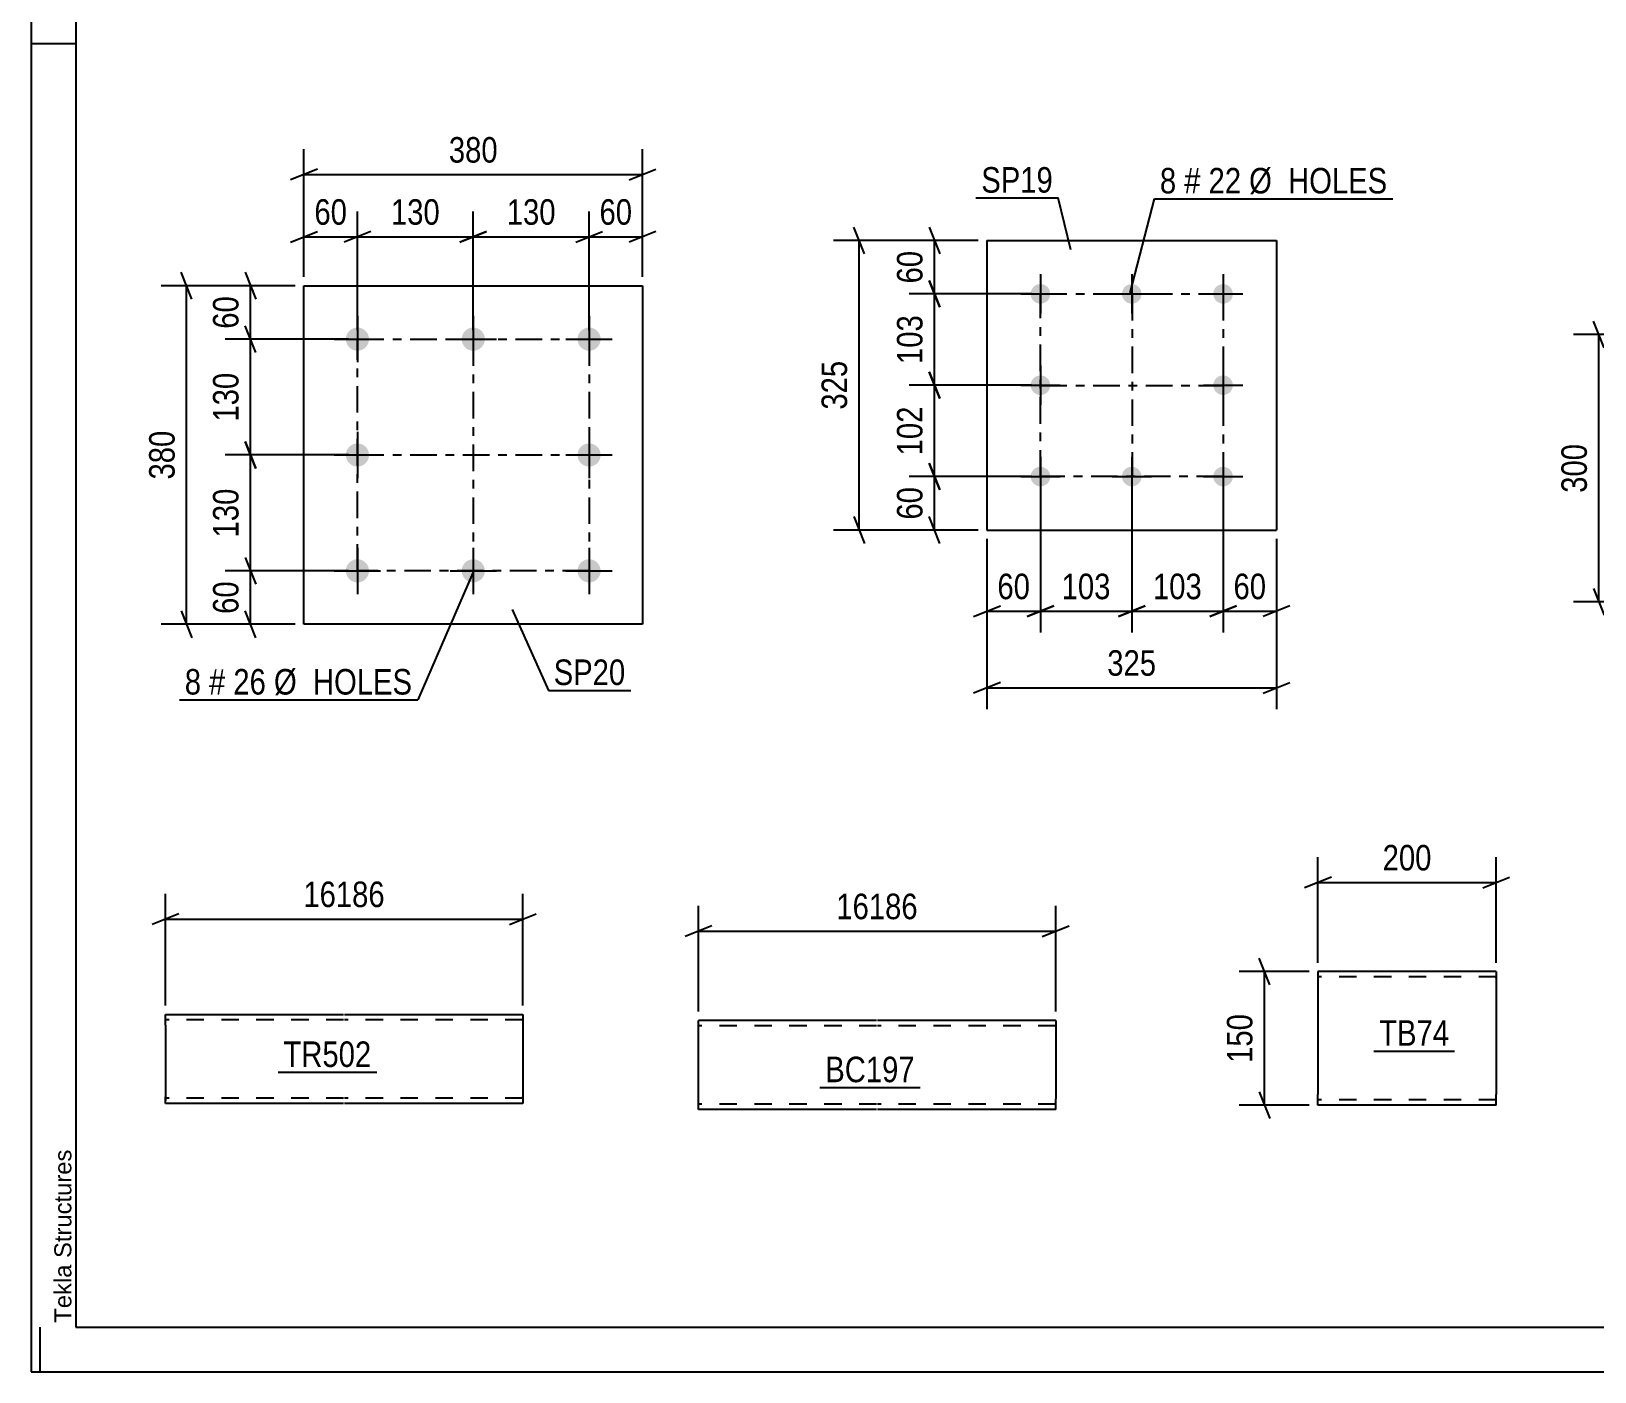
# Model space of a CAD drawing. Header units: millimetres. Extents: x 0 to 841, y 0 to 594.
# Drawn here: x 0 to 175.5, y 0 to 150.4 of the extents above; entities that cross this region are included whole.
import ezdxf

# ---------------------------------------------------------------- set-up
doc = ezdxf.new("R2010")
doc.units = ezdxf.units.MM
doc.linetypes.add('DXK_LINE_DOT2', pattern=[3.9198, 1.9599, -1.9599])
doc.linetypes.add('DXK_LINE_DOT3', pattern=[5.9187, 2.979, -0.9799, 0.9799, -0.9799])
doc.styles.add('Arial', font='ARIAL.TTF', dxfattribs={"height": 0.2})
doc.styles.add('Arial Narrow', font='ARIALN.TTF', dxfattribs={"height": 0.2})

# ---------------------------------------------------------------- blocks, each defined once
blk = doc.blocks.new('Unknown-318893340-1135')
at = {"color": 5, "linetype": 'Continuous'}
for p, q in [((0, 594), (0, 0)), ((5, 589), (5, 5)), ((5, 149), (0, 149)), ((1, 0), (1, 5)), ((5, 5), (836, 5)), ((0, 0), (841, 0))]:
    blk.add_line(p, q, dxfattribs=at)
at = {"color": 174, "linetype": 'Continuous', "style": 'Arial'}
blk.add_text('Tekla Structures', height=1.9102, rotation=90, dxfattribs=at).set_placement((4.5, 5.5))
blk = doc.blocks.new('Bolt-318893340-6204 - 6170')
at = {"linetype": 'Continuous'}
for points in [[(113.27, 122.05, -1), (113.27, 119.85, -1)], [(123.52, 122.05, -1), (123.52, 119.85, -1)], [(133.77, 122.05, -1), (133.77, 119.85, -1)], [(113.27, 111.8, -1), (113.27, 109.6, -1)], [(133.77, 111.8, -1), (133.77, 109.6, -1)], [(113.27, 101.55, -1), (113.27, 99.35, -1)], [(123.52, 101.55, -1), (123.52, 99.35, -1)], [(133.77, 101.55, -1), (133.77, 99.35, -1)]]:
    blk.add_hatch(color=1, dxfattribs=at).paths.add_polyline_path(points)
at = {"color": 1, "linetype": 'Continuous'}
for p, q in [((113.27, 123.15), (113.27, 118.75)), ((123.52, 123.15), (123.52, 118.75)), ((133.77, 123.15), (133.77, 118.75)), ((111.07, 120.95), (115.47, 120.95)), ((121.32, 120.95), (125.72, 120.95)), ((131.57, 120.95), (135.97, 120.95)), ((113.27, 112.9), (113.27, 108.5)), ((133.77, 112.9), (133.77, 108.5)), ((111.07, 110.7), (115.47, 110.7)), ((131.57, 110.7), (135.97, 110.7)), ((113.27, 102.65), (113.27, 98.25)), ((123.52, 102.65), (123.52, 98.25)), ((133.77, 102.65), (133.77, 98.25)), ((111.07, 100.45), (115.47, 100.45)), ((121.32, 100.45), (125.72, 100.45)), ((131.57, 100.45), (135.97, 100.45))]:
    blk.add_line(p, q, dxfattribs=at)
blk = doc.blocks.new('Part-318893340-6209 - 6170')
at = {"color": 2, "linetype": 'Continuous'}
for p, q in [((107.27, 126.95), (107.27, 94.45)), ((107.27, 126.95), (139.77, 126.95)), ((139.77, 126.95), (139.77, 94.45)), ((107.27, 94.45), (139.77, 94.45))]:
    blk.add_line(p, q, dxfattribs=at)
blk = doc.blocks.new('Part-318893340-6347 - 6343')
at = {"color": 2, "linetype": 'Continuous'}
for p, q in [((164.42, 44.9), (144.42, 44.9)), ((144.42, 44.9), (144.42, 31.1)), ((164.42, 44.9), (164.42, 31.1)), ((144.42, 30.64), (144.42, 31.1)), ((144.42, 30.25), (144.42, 30.64)), ((144.42, 29.99), (144.42, 30.25)), ((144.42, 29.9), (144.42, 29.99)), ((164.42, 29.9), (144.42, 29.9)), ((164.42, 29.9), (164.42, 31.1))]:
    blk.add_line(p, q, dxfattribs=at)
at = {"color": 7, "linetype": 'DXK_LINE_DOT2'}
for p, q in [((144.42, 44.81), (144.42, 43.7)), ((164.42, 44.3), (144.42, 44.3)), ((164.42, 44.25), (164.42, 44.3)), ((164.42, 44.3), (164.42, 44.25)), ((164.42, 44.16), (164.42, 44.25)), ((164.42, 44.25), (164.42, 44.16)), ((144.42, 30.64), (144.42, 30.87)), ((144.42, 30.5), (144.42, 30.54)), ((164.42, 30.5), (144.42, 30.5)), ((144.42, 29.9), (144.42, 29.9)), ((164.42, 30.5), (164.42, 30.54))]:
    blk.add_line(p, q, dxfattribs=at)
blk = doc.blocks.new('Part-318893340-6382 - 6376')
at = {"color": 2, "linetype": 'Continuous'}
for p, q in [((30.61, 83.87), (30.61, 121.87)), ((30.61, 121.87), (68.61, 121.87)), ((68.61, 121.87), (68.61, 83.87)), ((68.61, 83.87), (30.61, 83.87))]:
    blk.add_line(p, q, dxfattribs=at)
blk = doc.blocks.new('Bolt-318893340-6415 - 6376')
at = {"linetype": 'Continuous'}
for points in [[(36.61, 117.17, -1), (36.61, 114.57, -1)], [(49.61, 117.17, -1), (49.61, 114.57, -1)], [(62.61, 117.17, -1), (62.61, 114.57, -1)], [(36.61, 104.17, -1), (36.61, 101.57, -1)], [(62.61, 104.17, -1), (62.61, 101.57, -1)], [(36.61, 91.17, -1), (36.61, 88.57, -1)], [(49.61, 91.17, -1), (49.61, 88.57, -1)], [(62.61, 91.17, -1), (62.61, 88.57, -1)]]:
    blk.add_hatch(color=1, dxfattribs=at).paths.add_polyline_path(points)
at = {"color": 1, "linetype": 'Continuous'}
for p, q in [((36.61, 118.47), (36.61, 113.27)), ((49.61, 118.47), (49.61, 113.27)), ((62.61, 118.47), (62.61, 113.27)), ((34.01, 115.87), (39.21, 115.87)), ((47.01, 115.87), (52.21, 115.87)), ((60.01, 115.87), (65.21, 115.87)), ((36.61, 105.47), (36.61, 100.27)), ((62.61, 105.47), (62.61, 100.27)), ((34.01, 102.87), (39.21, 102.87)), ((60.01, 102.87), (65.21, 102.87)), ((36.61, 92.47), (36.61, 87.27)), ((49.61, 92.47), (49.61, 87.27)), ((62.61, 92.47), (62.61, 87.27)), ((34.01, 89.87), (39.21, 89.87)), ((47.01, 89.87), (52.21, 89.87)), ((60.01, 89.87), (65.21, 89.87))]:
    blk.add_line(p, q, dxfattribs=at)
blk = doc.blocks.new('Part-318893340-6639 - 6635')
at = {"color": 2, "linetype": 'Continuous'}
for p, q in [((94.88, 39.43), (74.88, 39.43)), ((74.88, 29.52), (74.88, 39.43)), ((114.98, 39.43), (94.98, 39.43)), ((114.98, 39.43), (114.98, 30.63)), ((114.98, 29.43), (114.98, 30.63)), ((74.88, 29.43), (74.88, 29.52)), ((94.88, 29.43), (74.88, 29.43)), ((114.98, 29.43), (94.98, 29.43))]:
    blk.add_line(p, q, dxfattribs=at)
at = {"color": 7, "linetype": 'DXK_LINE_DOT2'}
for p, q in [((94.88, 38.83), (74.88, 38.83)), ((114.98, 38.83), (94.98, 38.83)), ((74.88, 30.03), (74.88, 30.08)), ((94.88, 30.03), (74.88, 30.03)), ((114.98, 30.03), (94.98, 30.03)), ((114.98, 30.08), (114.98, 30.4)), ((114.98, 30.03), (114.98, 30.08))]:
    blk.add_line(p, q, dxfattribs=at)
blk = doc.blocks.new('Part-318893340-2161 - 2157')
at = {"color": 2, "linetype": 'Continuous'}
for p, q in [((15.06, 38.89), (15.06, 40.09)), ((15.06, 40.09), (35.06, 40.09)), ((15.06, 38.89), (15.06, 30.83)), ((35.16, 40.09), (55.16, 40.09)), ((55.16, 40.09), (55.16, 40)), ((55.16, 40), (55.16, 38.89)), ((55.16, 38.89), (55.16, 30.09)), ((15.06, 30.18), (15.06, 30.83)), ((15.06, 30.09), (15.06, 30.18)), ((35.06, 30.09), (15.06, 30.09)), ((55.16, 30.09), (35.16, 30.09))]:
    blk.add_line(p, q, dxfattribs=at)
at = {"color": 7, "linetype": 'DXK_LINE_DOT2'}
for p, q in [((35.06, 39.49), (15.06, 39.49)), ((55.16, 39.49), (35.16, 39.49)), ((55.16, 39.74), (55.16, 38.89)), ((15.06, 30.83), (15.06, 30.44)), ((15.06, 30.69), (15.06, 30.73)), ((35.06, 30.69), (15.06, 30.69)), ((55.16, 30.69), (35.16, 30.69)), ((55.16, 30.73), (55.16, 30.83)), ((55.16, 30.69), (55.16, 30.73)), ((55.16, 30.69), (55.16, 30.73))]:
    blk.add_line(p, q, dxfattribs=at)
blk = doc.blocks.new('Rectangle-318893340-6296 - 6170')
at = {"color": 1, "linetype": 'DXK_LINE_DOT3'}
blk.add_lwpolyline([(113.27, 120.95), (133.77, 120.95), (133.77, 100.45), (113.27, 100.45), (113.27, 120.95)], close=True, dxfattribs=at)
blk = doc.blocks.new('Rectangle-318893340-6502 - 6376')
at = {"color": 1, "linetype": 'DXK_LINE_DOT3'}
blk.add_lwpolyline([(36.61, 115.87), (62.61, 115.87), (62.61, 89.87), (36.61, 89.87), (36.61, 115.87)], close=True, dxfattribs=at)
blk = doc.blocks.new('Line-318893340-6282 - 6170')
at = {"color": 1, "linetype": 'DXK_LINE_DOT3'}
blk.add_line((123.57, 120.95), (123.57, 100.45), dxfattribs=at)
blk = doc.blocks.new('Line-318893340-6488 - 6376')
at = {"color": 1, "linetype": 'DXK_LINE_DOT3'}
blk.add_line((49.61, 115.87), (49.61, 89.87), dxfattribs=at)
blk = doc.blocks.new('Line-318893340-6289 - 6170')
at = {"color": 1, "linetype": 'DXK_LINE_DOT3'}
blk.add_line((113.27, 110.65), (133.77, 110.65), dxfattribs=at)
blk = doc.blocks.new('Line-318893340-6495 - 6376')
at = {"color": 1, "linetype": 'DXK_LINE_DOT3'}
blk.add_line((36.61, 102.87), (62.61, 102.87), dxfattribs=at)
blk = doc.blocks.new('StraightDimension-318893340-6232 - 6170')
at = {"color": 7, "linetype": 'Continuous'}
for p, q in [((133.77, 99.45), (133.77, 82.94)), ((139.77, 93.45), (139.77, 82.94)), ((132.27, 84.74), (135.27, 85.94)), ((133.77, 85.34), (139.77, 85.34)), ((141.27, 85.94), (138.27, 84.74))]:
    blk.add_line(p, q, dxfattribs=at)
at = {"color": 0}
blk.add_wipeout([(139.2, 86.09), (139.2, 90.29), (134.34, 90.29), (134.34, 86.09)], dxfattribs=at)
at = {"color": 3, "style": 'Arial Narrow'}
blk.add_text('60', height=2.863, dxfattribs=at).set_placement((134.94, 86.69))
blk = doc.blocks.new('StraightDimension-318893340-6268 - 6170')
at = {"color": 7, "linetype": 'Continuous'}
for p, q in [((100.78, 128.45), (101.98, 125.45)), ((106.27, 126.95), (98.53, 126.95)), ((101.38, 120.95), (101.38, 126.95)), ((101.98, 119.45), (100.78, 122.45)), ((112.27, 120.95), (98.53, 120.95))]:
    blk.add_line(p, q, dxfattribs=at)
at = {"color": 0}
blk.add_wipeout([(100.63, 126.38), (96.43, 126.38), (96.43, 121.52), (100.63, 121.52)], dxfattribs=at)
at = {"color": 3, "style": 'Arial Narrow'}
blk.add_text('60', height=2.863, rotation=90.0002, dxfattribs=at).set_placement((100.03, 122.12))
blk = doc.blocks.new('StraightDimension-318893340-6211 - 6170')
at = {"color": 7, "linetype": 'Continuous'}
for p, q in [((93.51, 125.45), (92.31, 128.45)), ((106.27, 126.95), (90.06, 126.95)), ((92.91, 94.45), (92.91, 126.95)), ((92.31, 95.95), (93.51, 92.95)), ((106.27, 94.45), (90.06, 94.45))]:
    blk.add_line(p, q, dxfattribs=at)
at = {"color": 0}
blk.add_wipeout([(92.16, 114.04), (87.96, 114.04), (87.96, 107.36), (92.16, 107.36)], dxfattribs=at)
at = {"color": 3, "style": 'Arial Narrow'}
blk.add_text('325', height=2.863, rotation=90.0002, dxfattribs=at).set_placement((91.56, 107.96))
blk = doc.blocks.new('StraightDimension-318893340-6222 - 6170')
at = {"color": 7, "linetype": 'Continuous'}
for p, q in [((113.27, 99.45), (113.27, 82.94)), ((107.27, 93.45), (107.27, 82.94)), ((105.77, 84.74), (108.77, 85.94)), ((107.27, 85.34), (113.27, 85.34)), ((114.77, 85.94), (111.77, 84.74))]:
    blk.add_line(p, q, dxfattribs=at)
at = {"color": 0}
blk.add_wipeout([(112.7, 86.09), (112.7, 90.29), (107.84, 90.29), (107.84, 86.09)], dxfattribs=at)
at = {"color": 3, "style": 'Arial Narrow'}
blk.add_text('60', height=2.863, dxfattribs=at).set_placement((108.44, 86.69))
blk = doc.blocks.new('StraightDimension-318893340-6247 - 6170')
at = {"color": 7, "linetype": 'Continuous'}
for p, q in [((107.27, 93.45), (107.27, 74.35)), ((139.77, 93.45), (139.77, 74.35)), ((108.77, 77.35), (105.77, 76.15)), ((138.27, 76.15), (141.27, 77.35)), ((107.27, 76.75), (139.77, 76.75))]:
    blk.add_line(p, q, dxfattribs=at)
at = {"color": 0}
blk.add_wipeout([(126.86, 77.5), (126.86, 81.7), (120.17, 81.7), (120.17, 77.5)], dxfattribs=at)
at = {"color": 3, "style": 'Arial Narrow'}
blk.add_text('325', height=2.863, dxfattribs=at).set_placement((120.77, 78.1))
blk = doc.blocks.new('StraightDimension-318893340-6258 - 6170')
at = {"color": 7, "linetype": 'Continuous'}
for p, q in [((100.78, 101.95), (101.98, 98.95)), ((112.27, 100.45), (98.53, 100.45)), ((101.38, 94.45), (101.38, 100.45)), ((101.98, 92.95), (100.78, 95.95)), ((106.27, 94.45), (98.53, 94.45))]:
    blk.add_line(p, q, dxfattribs=at)
at = {"color": 0}
blk.add_wipeout([(100.63, 99.88), (96.43, 99.88), (96.43, 95.02), (100.63, 95.02)], dxfattribs=at)
at = {"color": 3, "style": 'Arial Narrow'}
blk.add_text('60', height=2.863, rotation=90.0002, dxfattribs=at).set_placement((100.03, 95.62))
blk = doc.blocks.new('StraightDimension-318893340-12116 - 6170')
at = {"color": 7, "linetype": 'Continuous'}
for p, q in [((113.27, 99.45), (113.27, 82.94)), ((123.52, 99.45), (123.52, 82.94)), ((111.77, 84.74), (114.77, 85.94)), ((113.27, 85.34), (123.52, 85.34)), ((125.02, 85.94), (122.02, 84.74))]:
    blk.add_line(p, q, dxfattribs=at)
at = {"color": 0}
blk.add_wipeout([(121.73, 86.09), (121.73, 90.29), (115.05, 90.29), (115.05, 86.09)], dxfattribs=at)
at = {"color": 3, "style": 'Arial Narrow'}
blk.add_text('103', height=2.863, dxfattribs=at).set_placement((115.65, 86.69))
blk = doc.blocks.new('StraightDimension-318893340-12118 - 6170')
at = {"color": 7, "linetype": 'Continuous'}
for p, q in [((123.52, 99.45), (123.52, 82.94)), ((133.77, 99.45), (133.77, 82.94)), ((122.02, 84.74), (125.02, 85.94)), ((123.52, 85.34), (133.77, 85.34)), ((135.27, 85.94), (132.27, 84.74))]:
    blk.add_line(p, q, dxfattribs=at)
at = {"color": 0}
blk.add_wipeout([(131.98, 86.09), (131.98, 90.29), (125.3, 90.29), (125.3, 86.09)], dxfattribs=at)
at = {"color": 3, "style": 'Arial Narrow'}
blk.add_text('103', height=2.863, dxfattribs=at).set_placement((125.9, 86.69))
blk = doc.blocks.new('StraightDimension-318893340-12138 - 6170')
at = {"color": 7, "linetype": 'Continuous'}
for p, q in [((112.27, 110.7), (98.53, 110.7)), ((100.78, 112.2), (101.98, 109.2)), ((101.38, 100.45), (101.38, 110.7)), ((101.98, 98.95), (100.78, 101.95)), ((112.27, 100.45), (98.53, 100.45))]:
    blk.add_line(p, q, dxfattribs=at)
at = {"color": 0}
blk.add_wipeout([(100.63, 108.92), (96.43, 108.92), (96.43, 102.23), (100.63, 102.23)], dxfattribs=at)
at = {"color": 3, "style": 'Arial Narrow'}
blk.add_text('102', height=2.863, rotation=90.0002, dxfattribs=at).set_placement((100.03, 102.83))
blk = doc.blocks.new('StraightDimension-318893340-12140 - 6170')
at = {"color": 7, "linetype": 'Continuous'}
for p, q in [((100.78, 122.45), (101.98, 119.45)), ((112.27, 120.95), (98.53, 120.95)), ((101.38, 110.7), (101.38, 120.95)), ((112.27, 110.7), (98.53, 110.7)), ((101.98, 109.2), (100.78, 112.2))]:
    blk.add_line(p, q, dxfattribs=at)
at = {"color": 0}
blk.add_wipeout([(100.63, 119.17), (96.43, 119.17), (96.43, 112.48), (100.63, 112.48)], dxfattribs=at)
at = {"color": 3, "style": 'Arial Narrow'}
blk.add_text('103', height=2.863, rotation=90.0002, dxfattribs=at).set_placement((100.03, 113.08))
blk = doc.blocks.new('StraightDimension-318893340-6361 - 6343')
at = {"color": 7, "linetype": 'Continuous'}
for p, q in [((139.01, 43.4), (137.81, 46.4)), ((143.42, 44.9), (135.56, 44.9)), ((138.41, 29.9), (138.41, 44.9)), ((143.42, 29.9), (135.56, 29.9)), ((137.81, 31.4), (139.01, 28.4))]:
    blk.add_line(p, q, dxfattribs=at)
at = {"color": 0}
blk.add_wipeout([(137.66, 40.74), (133.46, 40.74), (133.46, 34.06), (137.66, 34.06)], dxfattribs=at)
at = {"color": 3, "style": 'Arial Narrow'}
blk.add_text('150', height=2.863, rotation=90.0002, dxfattribs=at).set_placement((137.06, 34.66))
blk = doc.blocks.new('StraightDimension-318893340-6350 - 6343')
at = {"color": 7, "linetype": 'Continuous'}
for p, q in [((144.42, 45.9), (144.42, 57.75)), ((164.42, 45.9), (164.42, 57.75)), ((145.92, 55.5), (142.92, 54.3)), ((144.42, 54.9), (164.42, 54.9)), ((162.92, 54.3), (165.92, 55.5))]:
    blk.add_line(p, q, dxfattribs=at)
at = {"color": 0}
blk.add_wipeout([(157.76, 55.65), (157.76, 59.85), (151.08, 59.85), (151.08, 55.65)], dxfattribs=at)
at = {"color": 3, "style": 'Arial Narrow'}
blk.add_text('200', height=2.863, dxfattribs=at).set_placement((151.68, 56.25))
blk = doc.blocks.new('StraightDimension-318893340-6417 - 6376')
at = {"color": 7, "linetype": 'Continuous'}
for p, q in [((24.01, 123.37), (25.21, 120.37)), ((29.61, 121.87), (21.76, 121.87)), ((24.61, 115.87), (24.61, 121.87)), ((35.61, 115.87), (21.76, 115.87)), ((25.21, 114.37), (24.01, 117.37))]:
    blk.add_line(p, q, dxfattribs=at)
at = {"color": 0}
blk.add_wipeout([(23.86, 121.29), (19.66, 121.29), (19.66, 116.44), (23.86, 116.44)], dxfattribs=at)
at = {"color": 3, "style": 'Arial Narrow'}
blk.add_text('60', height=2.863, rotation=90.0002, dxfattribs=at).set_placement((23.26, 117.04))
blk = doc.blocks.new('StraightDimension-318893340-6453 - 6376')
at = {"color": 7, "linetype": 'Continuous'}
for p, q in [((62.61, 116.87), (62.61, 130.21)), ((68.61, 122.87), (68.61, 130.21)), ((61.11, 126.76), (64.11, 127.96)), ((62.61, 127.36), (68.61, 127.36)), ((70.11, 127.96), (67.11, 126.76))]:
    blk.add_line(p, q, dxfattribs=at)
at = {"color": 0}
blk.add_wipeout([(68.04, 128.11), (68.04, 132.31), (63.18, 132.31), (63.18, 128.11)], dxfattribs=at)
at = {"color": 3, "style": 'Arial Narrow'}
blk.add_text('60', height=2.863, dxfattribs=at).set_placement((63.78, 128.71))
blk = doc.blocks.new('StraightDimension-318893340-6427 - 6376')
at = {"color": 7, "linetype": 'Continuous'}
for p, q in [((24.01, 91.37), (25.21, 88.37)), ((35.61, 89.87), (21.76, 89.87)), ((24.61, 83.87), (24.61, 89.87)), ((25.21, 82.37), (24.01, 85.37)), ((29.61, 83.87), (21.76, 83.87))]:
    blk.add_line(p, q, dxfattribs=at)
at = {"color": 0}
blk.add_wipeout([(23.86, 89.29), (19.66, 89.29), (19.66, 84.44), (23.86, 84.44)], dxfattribs=at)
at = {"color": 3, "style": 'Arial Narrow'}
blk.add_text('60', height=2.863, rotation=90.0002, dxfattribs=at).set_placement((23.26, 85.04))
blk = doc.blocks.new('StraightDimension-318893340-6442 - 6376')
at = {"color": 7, "linetype": 'Continuous'}
for p, q in [((18.04, 120.37), (16.84, 123.37)), ((29.61, 121.87), (14.59, 121.87)), ((17.44, 83.87), (17.44, 121.87)), ((16.84, 85.37), (18.04, 82.37)), ((29.61, 83.87), (14.59, 83.87))]:
    blk.add_line(p, q, dxfattribs=at)
at = {"color": 0}
blk.add_wipeout([(16.69, 106.21), (12.49, 106.21), (12.49, 99.52), (16.69, 99.52)], dxfattribs=at)
at = {"color": 3, "style": 'Arial Narrow'}
blk.add_text('380', height=2.863, rotation=90.0002, dxfattribs=at).set_placement((16.09, 100.12))
blk = doc.blocks.new('StraightDimension-318893340-6463 - 6376')
at = {"color": 7, "linetype": 'Continuous'}
for p, q in [((30.61, 122.87), (30.61, 130.21)), ((36.61, 116.87), (36.61, 130.21)), ((29.11, 126.76), (32.11, 127.96)), ((30.61, 127.36), (36.61, 127.36)), ((38.11, 127.96), (35.11, 126.76))]:
    blk.add_line(p, q, dxfattribs=at)
at = {"color": 0}
blk.add_wipeout([(36.04, 128.11), (36.04, 132.31), (31.18, 132.31), (31.18, 128.11)], dxfattribs=at)
at = {"color": 3, "style": 'Arial Narrow'}
blk.add_text('60', height=2.863, dxfattribs=at).set_placement((31.78, 128.71))
blk = doc.blocks.new('StraightDimension-318893340-6478 - 6376')
at = {"color": 7, "linetype": 'Continuous'}
for p, q in [((30.61, 122.87), (30.61, 137.18)), ((68.61, 122.87), (68.61, 137.18)), ((32.11, 134.93), (29.11, 133.73)), ((30.61, 134.33), (68.61, 134.33)), ((67.11, 133.73), (70.11, 134.93))]:
    blk.add_line(p, q, dxfattribs=at)
at = {"color": 0}
blk.add_wipeout([(52.95, 135.08), (52.95, 139.28), (46.27, 139.28), (46.27, 135.08)], dxfattribs=at)
at = {"color": 3, "style": 'Arial Narrow'}
blk.add_text('380', height=2.863, dxfattribs=at).set_placement((46.87, 135.68))
blk = doc.blocks.new('StraightDimension-318893340-12066 - 6376')
at = {"color": 7, "linetype": 'Continuous'}
for p, q in [((25.21, 101.37), (24.01, 104.37)), ((35.61, 102.87), (21.76, 102.87)), ((24.61, 89.87), (24.61, 102.87)), ((24.01, 91.37), (25.21, 88.37)), ((35.61, 89.87), (21.76, 89.87))]:
    blk.add_line(p, q, dxfattribs=at)
at = {"color": 0}
blk.add_wipeout([(23.86, 99.71), (19.66, 99.71), (19.66, 93.02), (23.86, 93.02)], dxfattribs=at)
at = {"color": 3, "style": 'Arial Narrow'}
blk.add_text('130', height=2.863, rotation=90.0002, dxfattribs=at).set_placement((23.26, 93.62))
blk = doc.blocks.new('StraightDimension-318893340-12068 - 6376')
at = {"color": 7, "linetype": 'Continuous'}
for p, q in [((35.61, 115.87), (21.76, 115.87)), ((25.21, 114.37), (24.01, 117.37)), ((24.61, 102.87), (24.61, 115.87)), ((24.01, 104.37), (25.21, 101.37)), ((35.61, 102.87), (21.76, 102.87))]:
    blk.add_line(p, q, dxfattribs=at)
at = {"color": 0}
blk.add_wipeout([(23.86, 112.71), (19.66, 112.71), (19.66, 106.02), (23.86, 106.02)], dxfattribs=at)
at = {"color": 3, "style": 'Arial Narrow'}
blk.add_text('130', height=2.863, rotation=90.0002, dxfattribs=at).set_placement((23.26, 106.62))
blk = doc.blocks.new('StraightDimension-318893340-12088 - 6376')
at = {"color": 7, "linetype": 'Continuous'}
for p, q in [((36.61, 116.87), (36.61, 130.21)), ((49.61, 116.87), (49.61, 130.21)), ((38.11, 127.96), (35.11, 126.76)), ((36.61, 127.36), (49.61, 127.36)), ((48.11, 126.76), (51.11, 127.96))]:
    blk.add_line(p, q, dxfattribs=at)
at = {"color": 0}
blk.add_wipeout([(46.45, 128.11), (46.45, 132.31), (39.77, 132.31), (39.77, 128.11)], dxfattribs=at)
at = {"color": 3, "style": 'Arial Narrow'}
blk.add_text('130', height=2.863, dxfattribs=at).set_placement((40.37, 128.71))
blk = doc.blocks.new('StraightDimension-318893340-12090 - 6376')
at = {"color": 7, "linetype": 'Continuous'}
for p, q in [((49.61, 116.87), (49.61, 130.21)), ((62.61, 116.87), (62.61, 130.21)), ((51.11, 127.96), (48.11, 126.76)), ((49.61, 127.36), (62.61, 127.36)), ((61.11, 126.76), (64.11, 127.96))]:
    blk.add_line(p, q, dxfattribs=at)
at = {"color": 0}
blk.add_wipeout([(59.45, 128.11), (59.45, 132.31), (52.77, 132.31), (52.77, 128.11)], dxfattribs=at)
at = {"color": 3, "style": 'Arial Narrow'}
blk.add_text('130', height=2.863, dxfattribs=at).set_placement((53.37, 128.71))
blk = doc.blocks.new('StraightDimension-318893340-6644 - 6635')
at = {"color": 7, "linetype": 'Continuous'}
for p, q in [((74.88, 40.43), (74.88, 52.28)), ((114.98, 40.43), (114.98, 52.28)), ((76.38, 50.03), (73.38, 48.83)), ((74.88, 49.43), (114.98, 49.43)), ((113.48, 48.83), (116.48, 50.03))]:
    blk.add_line(p, q, dxfattribs=at)
at = {"color": 0}
blk.add_wipeout([(100.1, 50.18), (100.1, 54.38), (89.76, 54.38), (89.76, 50.18)], dxfattribs=at)
at = {"color": 3, "style": 'Arial Narrow'}
blk.add_text('16186', height=2.863, dxfattribs=at).set_placement((90.36, 50.78))
blk = doc.blocks.new('StraightDimension-318893340-2240 - 2157')
at = {"color": 7, "linetype": 'Continuous'}
for p, q in [((15.06, 41.09), (15.06, 53.64)), ((55.16, 41.09), (55.16, 53.64)), ((16.56, 51.39), (13.56, 50.19)), ((53.66, 50.19), (56.66, 51.39)), ((15.06, 50.79), (55.16, 50.79))]:
    blk.add_line(p, q, dxfattribs=at)
at = {"color": 0}
blk.add_wipeout([(40.28, 51.54), (40.28, 55.74), (29.94, 55.74), (29.94, 51.54)], dxfattribs=at)
at = {"color": 3, "style": 'Arial Narrow'}
blk.add_text('16186', height=2.863, dxfattribs=at).set_placement((30.54, 52.14))
blk = doc.blocks.new('StraightDimension-318893340-2022 - 1880')
at = {"color": 7, "linetype": 'Continuous'}
for p, q in [((176.55, 114.88), (175.35, 117.88)), ((193.24, 116.38), (173.1, 116.38)), ((175.95, 86.38), (175.95, 116.38)), ((175.35, 87.88), (176.55, 84.88)), ((193.24, 86.38), (173.1, 86.38))]:
    blk.add_line(p, q, dxfattribs=at)
at = {"color": 0}
blk.add_wipeout([(175.2, 104.72), (171, 104.72), (171, 98.03), (175.2, 98.03)], dxfattribs=at)
at = {"color": 3, "style": 'Arial Narrow'}
blk.add_text('300', height=2.863, rotation=90.0002, dxfattribs=at).set_placement((174.6, 98.63))
blk = doc.blocks.new('Mark-318893340-6200 - 6170')
at = {"color": 0}
for points in [[(128.51, 132.22), (128.51, 135.22), (126.68, 135.22), (126.68, 132.22)], [(131.24, 132.22), (131.24, 135.22), (129.41, 135.22), (129.41, 132.22)], [(135.79, 132.22), (135.79, 135.22), (132.14, 135.22), (132.14, 132.22)], [(152.22, 132.22), (152.22, 135.22), (136.69, 135.22), (136.69, 132.22)]]:
    blk.add_wipeout(points, dxfattribs=at)
for points in [[(128.51, 132.22), (128.51, 135.22), (126.68, 135.22), (126.68, 132.22)], [(131.24, 132.22), (131.24, 135.22), (129.41, 135.22), (129.41, 132.22)], [(135.79, 132.22), (135.79, 135.22), (132.14, 135.22), (132.14, 132.22)], [(152.22, 132.22), (152.22, 135.22), (136.69, 135.22), (136.69, 132.22)]]:
    blk.add_wipeout(points, dxfattribs=at)
at = {"color": 7, "linetype": 'Continuous'}
for p, q in [((123.33, 121.07), (126.08, 131.62)), ((126.08, 131.62), (152.82, 131.62))]:
    blk.add_line(p, q, dxfattribs=at)
at = {"color": 3, "style": 'Arial Narrow'}
for s, height, p in [('8', 2.86, (126.68, 132.22)), ('22', 2.863, (132.14, 132.22)), ('Ø  HOLES', 2.863, (136.69, 132.22)), ('#', 2.86, (129.41, 132.22))]:
    blk.add_text(s, height=height, dxfattribs=at).set_placement(p)
blk = doc.blocks.new('Mark-318893340-6205 - 6170')
at = {"color": 0}
blk.add_wipeout([(114.67, 132.31), (114.67, 135.31), (106.63, 135.31), (106.63, 132.31)], dxfattribs=at)
blk.add_wipeout([(114.67, 132.31), (114.67, 135.31), (106.63, 135.31), (106.63, 132.31)], dxfattribs=at)
at = {"color": 30, "linetype": 'Continuous'}
for p in [(106.03, 131.71), (116.67, 125.91)]:
    blk.add_line(p, (115.27, 131.71), dxfattribs=at)
at = {"color": 3, "style": 'Arial Narrow'}
blk.add_text('SP19', height=2.863, dxfattribs=at).set_placement((106.63, 132.31))
blk = doc.blocks.new('Mark-318893340-6345 - 6343')
at = {"color": 0}
blk.add_wipeout([(159.14, 36.58), (159.14, 39.58), (151.29, 39.58), (151.29, 36.58)], dxfattribs=at)
blk.add_wipeout([(159.14, 36.58), (159.14, 39.58), (151.29, 39.58), (151.29, 36.58)], dxfattribs=at)
at = {"color": 30, "linetype": 'Continuous'}
blk.add_line((150.69, 35.98), (159.74, 35.98), dxfattribs=at)
at = {"color": 3, "style": 'Arial Narrow'}
blk.add_text('TB74', height=2.863, dxfattribs=at).set_placement((151.29, 36.58))
blk = doc.blocks.new('Mark-318893340-6378 - 6376')
at = {"color": 0}
blk.add_wipeout([(66.68, 77.06), (66.68, 80.06), (58.64, 80.06), (58.64, 77.06)], dxfattribs=at)
blk.add_wipeout([(66.68, 77.06), (66.68, 80.06), (58.64, 80.06), (58.64, 77.06)], dxfattribs=at)
at = {"color": 30, "linetype": 'Continuous'}
for p, q in [((53.97, 85.53), (58.04, 76.46)), ((58.04, 76.46), (67.28, 76.46))]:
    blk.add_line(p, q, dxfattribs=at)
at = {"color": 3, "style": 'Arial Narrow'}
blk.add_text('SP20', height=2.863, dxfattribs=at).set_placement((58.64, 77.06))
blk = doc.blocks.new('Mark-318893340-6411 - 6376')
at = {"color": 0}
for points in [[(19.05, 75.99), (19.05, 78.99), (17.23, 78.99), (17.23, 75.99)], [(21.78, 75.99), (21.78, 78.99), (19.95, 78.99), (19.95, 75.99)], [(26.34, 75.99), (26.34, 78.99), (22.68, 78.99), (22.68, 75.99)], [(42.77, 75.99), (42.77, 78.99), (27.24, 78.99), (27.24, 75.99)]]:
    blk.add_wipeout(points, dxfattribs=at)
for points in [[(19.05, 75.99), (19.05, 78.99), (17.23, 78.99), (17.23, 75.99)], [(21.78, 75.99), (21.78, 78.99), (19.95, 78.99), (19.95, 75.99)], [(26.34, 75.99), (26.34, 78.99), (22.68, 78.99), (22.68, 75.99)], [(42.77, 75.99), (42.77, 78.99), (27.24, 78.99), (27.24, 75.99)]]:
    blk.add_wipeout(points, dxfattribs=at)
at = {"color": 7, "linetype": 'Continuous'}
for p in [(49.56, 89.64), (16.63, 75.39)]:
    blk.add_line(p, (43.37, 75.39), dxfattribs=at)
at = {"color": 3, "style": 'Arial Narrow'}
for s, height, p in [('Ø  HOLES', 2.863, (27.24, 75.99)), ('8', 2.86, (17.23, 75.99)), ('#', 2.86, (19.95, 75.99)), ('26', 2.863, (22.68, 75.99))]:
    blk.add_text(s, height=height, dxfattribs=at).set_placement(p)
blk = doc.blocks.new('Mark-318893340-6637 - 6635')
at = {"color": 0}
blk.add_wipeout([(99.17, 32.49), (99.17, 35.49), (89.12, 35.49), (89.12, 32.49)], dxfattribs=at)
blk.add_wipeout([(99.17, 32.49), (99.17, 35.49), (89.12, 35.49), (89.12, 32.49)], dxfattribs=at)
at = {"color": 30, "linetype": 'Continuous'}
blk.add_line((88.52, 31.89), (99.77, 31.89), dxfattribs=at)
at = {"color": 3, "style": 'Arial Narrow'}
blk.add_text('BC197', height=2.863, dxfattribs=at).set_placement((89.12, 32.49))
blk = doc.blocks.new('Mark-318893340-2159 - 2157')
at = {"color": 0}
blk.add_wipeout([(38.17, 34.2), (38.17, 37.2), (28.31, 37.2), (28.31, 34.2)], dxfattribs=at)
blk.add_wipeout([(38.17, 34.2), (38.17, 37.2), (28.31, 37.2), (28.31, 34.2)], dxfattribs=at)
at = {"color": 30, "linetype": 'Continuous'}
blk.add_line((27.71, 33.6), (38.77, 33.6), dxfattribs=at)
at = {"color": 3, "style": 'Arial Narrow'}
blk.add_text('TR502', height=2.863, dxfattribs=at).set_placement((28.31, 34.2))

msp = doc.modelspace()

# ---------------------------------------------------------------- block references
for name in ['Unknown-318893340-1135', 'Part-318893340-6209 - 6170', 'Bolt-318893340-6204 - 6170', 'Part-318893340-6382 - 6376', 'Rectangle-318893340-6296 - 6170', 'Line-318893340-6282 - 6170', 'Bolt-318893340-6415 - 6376', 'Rectangle-318893340-6502 - 6376', 'Line-318893340-6488 - 6376', 'Line-318893340-6289 - 6170', 'Line-318893340-6495 - 6376', 'Part-318893340-6347 - 6343', 'Part-318893340-2161 - 2157', 'Part-318893340-6639 - 6635']:
    msp.add_blockref(name, (0, 0))

# ---------------------------------------------------------------- next in the draw order: block references
for name in ['Mark-318893340-6200 - 6170', 'StraightDimension-318893340-6453 - 6376', 'StraightDimension-318893340-6268 - 6170', 'StraightDimension-318893340-6417 - 6376', 'StraightDimension-318893340-2022 - 1880', 'StraightDimension-318893340-6232 - 6170', 'StraightDimension-318893340-6427 - 6376', 'Mark-318893340-6378 - 6376', 'StraightDimension-318893340-2240 - 2157', 'StraightDimension-318893340-6644 - 6635', 'StraightDimension-318893340-6361 - 6343', 'Mark-318893340-6345 - 6343', 'Mark-318893340-2159 - 2157', 'Mark-318893340-6637 - 6635']:
    msp.add_blockref(name, (0, 0))

# ---------------------------------------------------------------- next in the draw order: block references
for name in ['StraightDimension-318893340-6211 - 6170', 'StraightDimension-318893340-6442 - 6376', 'StraightDimension-318893340-6350 - 6343']:
    msp.add_blockref(name, (0, 0))

# ---------------------------------------------------------------- next in the draw order: block references
for name in ['Mark-318893340-6205 - 6170', 'StraightDimension-318893340-6463 - 6376', 'StraightDimension-318893340-12066 - 6376', 'StraightDimension-318893340-6222 - 6170']:
    msp.add_blockref(name, (0, 0))

# ---------------------------------------------------------------- next in the draw order: block references
for name in ['StraightDimension-318893340-6478 - 6376', 'StraightDimension-318893340-12068 - 6376', 'StraightDimension-318893340-6247 - 6170', 'Mark-318893340-6411 - 6376']:
    msp.add_blockref(name, (0, 0))

# ---------------------------------------------------------------- next in the draw order: block references
for name in ['StraightDimension-318893340-12088 - 6376', 'StraightDimension-318893340-6258 - 6170']:
    msp.add_blockref(name, (0, 0))

# ---------------------------------------------------------------- next in the draw order: block references
for name in ['StraightDimension-318893340-12090 - 6376', 'StraightDimension-318893340-12116 - 6170']:
    msp.add_blockref(name, (0, 0))

# ---------------------------------------------------------------- next in the draw order: block references
for name in ['StraightDimension-318893340-12138 - 6170', 'StraightDimension-318893340-12118 - 6170']:
    msp.add_blockref(name, (0, 0))

# ---------------------------------------------------------------- next in the draw order: block references
msp.add_blockref('StraightDimension-318893340-12140 - 6170', (0, 0))

doc.saveas('drawing.dxf')
